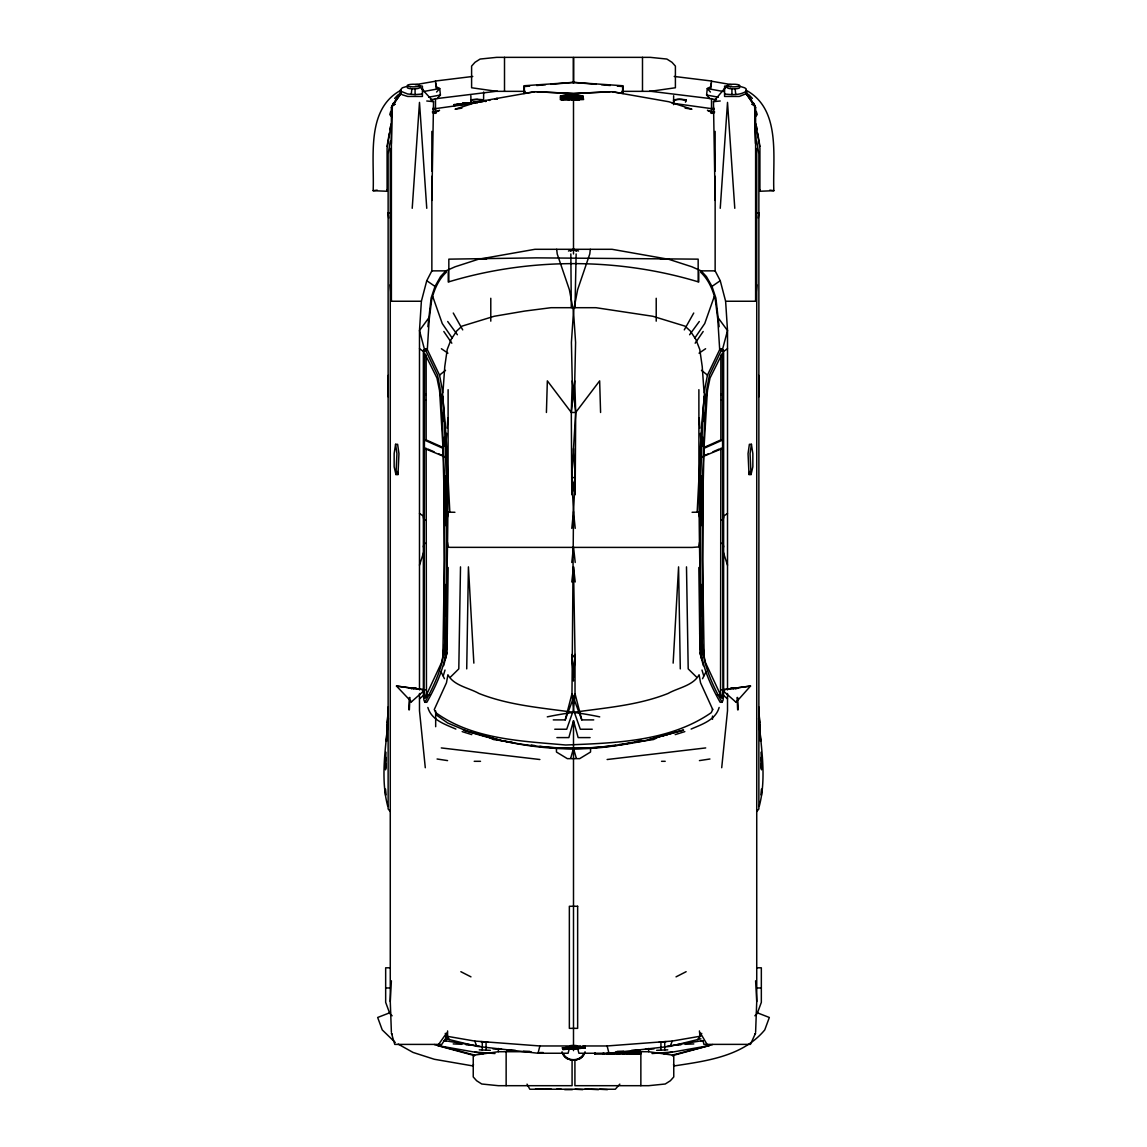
<?xml version="1.0" encoding="UTF-8"?>
<svg xmlns="http://www.w3.org/2000/svg" width="1147" height="1147" viewBox="0 0 1147 1147"><rect width="100%" height="100%" fill="white"/><g stroke="black" fill="none" stroke-linecap="round" stroke-linejoin="round"><path stroke-width="1.5" d="M390.267 811.589L388.13 808.936L388.13 153.956L390.295 141.138M423.372 546.933L423.372 352.76L423.817 349.735L426.856 348.659L439.545 375.112L442.025 388.087L444.047 411.271L446.427 482.242L446.341 633.23C448.663 658.177 438.914 680.859 426.856 702.294L424.863 702.294L423.917 700.071L423.372 693.849L423.372 546.933L424.017 543.363L426.024 543.363M711.513 109.051L711.513 98.542M703.641 447.602L720.846 439.932L720.846 356.961M704.215 396.79L706.208 396.79L710.036 378.037L722.424 353.147L723.011 689.877L721.965 697.935L718.768 694.953L716.775 694.953M723.628 517.512L723.628 352.76L723.183 349.735L720.144 348.659L707.455 375.112L704.975 388.087L702.953 411.271L700.573 482.242L700.659 633.23C698.337 658.177 708.086 680.859 720.144 702.294L722.137 702.294L723.083 700.071L723.628 693.849L723.628 517.512L722.882 520.107L720.875 520.107M470.973 101.538L470.858 95.746M480.98 101.581L483.489 101.251L483.346 99.975M673.561 104.664L673.647 95.746M673.762 101.538L673.576 100.119M685.447 102.169L686.135 99.975M692.085 512.279L697.161 512.193L698.924 478.141L698.881 389.679M700.459 457.696L700.459 446.527L702.15 445.538L702.538 436.95M758.87 212.797L756.733 212.955L758.87 212.797L758.325 218.102M758.741 396.905L758.87 375.442M392.346 105.854L395.156 104.105L392.36 105.696L391.385 143.619M454.915 512.279L449.839 512.193L448.076 478.141L448.119 389.679M407.687 86.154L402.31 87.803L400.332 90.068L400.833 91.244L407.687 93.997L415.056 94.599L415.099 88.835A6.208 1.319 0 0 0 419.487 87.229M700.846 525.828L701.376 476.091M445.81 615.953L446.154 584.282M448.147 567.507L447.043 652.614L445.151 659.769L446.326 649.948C445.495 564.711 452.434 478.743 442.197 393.937M431.86 200.395L433.537 101.667L418.856 85.695L422.411 86.154L422.411 96.448L407.687 96.448L402.31 94.785L400.833 93.696L400.833 91.359L391.385 107.431L391.385 301.245L421.379 301.245L426.756 280.7L431.86 270.864L431.86 176.294M460.506 566.862L458.8 668.887L450.656 676.902M466.714 668.887L468.42 566.862L473.854 663.124M483.69 92.004L483.561 100.176A6.38 0.76 0.2 0 0 477.195 99.388L472.664 99.832L470.786 101.094M572.038 656.83L573.5 681.031M556.696 249.3L557.213 253.96L569.371 289.689L573.5 311.439L575.593 342.437L574.747 380.861L575.694 412.476L575.264 477.582L573.5 511.634L571.98 693.691L573.5 709.893L580.296 729.234L592.239 729.234M424.863 702.294C436.921 680.859 446.67 658.177 444.348 633.23L444.419 482.242L442.039 411.271L440.032 388.087L437.537 375.112L424.863 348.659M575.005 307.697L576.138 253.96M392.346 105.223L400.833 93.696L391.385 107.431M707.384 391.07L704.143 445.538L703.197 483.116L702.566 559.65L704.143 656.6L705.563 662.794L721.965 697.935M546.416 412.476L547.348 380.861L571.306 412.476L571.794 494.715L575.264 477.582L573.5 448.549M600.584 412.476L599.652 380.861L575.694 412.476L571.306 412.476L572.253 380.861L571.407 342.437L573.5 311.439L577.629 289.689L589.787 253.96L590.304 249.3M754.654 105.223L755.615 143.619L754.654 105.223L751.844 104.105L754.654 105.71L746.167 93.696L746.167 91.359L755.615 107.431L755.615 301.245L725.621 301.245L720.244 280.7L715.14 270.864L715.14 176.294M746.095 90.24C781.394 109.295 772.49 157.454 773.838 190.689L759.916 191.262L759.959 189.972M755.615 1031.985L756.733 1001.546L756.733 148.379M570.833 98.699L572.611 96.334L573.328 96.979L572.152 96.506L570.833 98.699L572.382 96.965L574.532 98.8L578.92 97.352L582.633 97.552L578.432 97.552L582.518 97.552L579.335 98.642L578.016 97.323L575.493 97.395L573.572 99.316L576.941 98.957L576.683 98.241L573.6 99.861L576.898 99.574L576.683 98.241M572.84 100.162L572.984 96.262M572.998 94.068C575.292 97.954 571.134 95.803 571.134 98.699M386.338 741.163L388.245 706.867M386.654 740.518L388.245 709.778M385.32 768.175L385.951 752.217M385.492 769.823L385.994 757.421M386.797 740.059L388.073 715.284M385.779 768.92L385.98 763.73M386.897 740.819L387.084 734.912M408.805 709.735L409.35 697.462M409.35 709.807L409.909 697.534M447.301 632.972L446.326 649.948M703.24 421.508L703.627 412.92M442.785 396.79L440.792 396.79L436.964 378.037L424.576 353.147L423.989 689.877L425.035 697.935L441.437 662.794L442.857 656.6L444.434 559.65L443.803 483.116L442.857 445.538L439.616 391.07M444.936 654.822L445.108 651.252M761.207 794.613L761.45 789.107M761.422 795.43L761.665 790.484M391.385 1031.985L390.267 1001.546L391.385 980.8M673.146 663.124L678.58 566.862L680.286 668.887M698.924 478.141L698.853 494.859M421.379 301.245L419.487 330.565L419.487 689.935M554.761 729.234L566.704 729.234L573.5 709.893L575.02 693.691L575.02 654.464L573.5 656.772L571.98 654.464L573.5 677.576L575.02 654.464L573.5 566.862L571.794 581.973M412.217 208.295L419.487 102.413L426.756 208.295M446.283 438.713L446.699 433.337M720.244 208.295L727.513 102.413L734.783 208.295M755.615 301.245L756.733 284.743M442.928 392.804L444.778 366.495L447.23 349.448L451.115 339.483L456.678 331.01L461.997 326.135L494.199 316.271L524.853 311.052L551.047 307.697L595.953 307.697L652.801 316.271L685.003 326.135L690.322 331.01L695.885 339.483L699.77 349.448L702.222 366.495L704.072 392.804M447.101 428.161L447.918 417.823M704.53 401.679L704.817 398.152M387.227 722.409L388.202 711.398M387.227 728.46L387.901 720.775M573.5 677.576L574.962 656.83M720.531 695.254L720.846 448.291L722.854 448.291L700.1 457.696M388.03 716.904L388.274 714.237M387.858 722.409L388.231 717.233M387.758 725.592L388.231 720.359M386.525 739.944L387.127 733.406M387.571 728.517L388.26 721.191M386.869 739.772L387.184 736.302M387.973 727.442L388.26 724.388M427.874 326.709L431.129 298.005L435.014 286.406L440.591 276.556L445.896 270.864L455.087 266.792L478.113 259.337L534.946 249.3L612.054 249.3L668.887 259.337L691.913 266.792L701.104 270.864L706.409 276.556L711.986 286.406L715.871 298.005L719.126 326.709M716.459 99.76L709.735 98.527L706.595 95.029L707.269 88.548L710.968 86.584L711.527 81.021L674.221 76.448M448.147 494.859L448.076 478.141M711.498 81.208L731.714 84.72M571.794 528.351L573.5 511.634L571.736 477.582L575.694 412.476L572.253 380.861M710.81 88.147L711.341 82.971M721.707 767.73L727.513 710.739L727.513 693.491M442.857 656.6L444.047 645.589M446.04 645.589L446.427 642.019M571.306 412.476L574.747 380.861M571.794 562.474L573.5 546.789L575.206 562.474M411.243 94.441L411.888 88.835A6.208 1.319 0 0 1 407.5 87.229M473.439 1064.287L473.238 1065.993L434.312 1059.269L413.035 1052.43L398.224 1044.143M474.399 1056.029L474.514 1055.025L434.297 1044.544M395.944 474.543L396.934 453.667L395.586 444.305L397.622 444.305L398.955 453.667L397.98 474.543L395.944 474.543L394.152 466.829L394.152 453.638L395.586 444.305M711.541 108.779L711.197 111.359L714.681 112.005M447.502 517.096L448.147 512.279M569.629 94.255L568.969 100.147M751.414 444.305L750.066 453.667L751.056 474.543L749.02 474.543L748.045 453.667L749.378 444.305L751.414 444.305L752.848 453.638L752.848 466.829L751.056 474.543M699.598 542.201L698.853 546.933L692.085 547.434L449.839 547.348L448.147 546.933L447.402 542.201M387.041 146.386L389.32 133.038M389.894 129.711L390.467 126.371M391.299 123.446L387.084 148.078L387.084 191.262L373.162 190.689C374.51 157.454 365.606 109.295 400.905 90.24M704.803 393.937C694.566 478.743 701.505 564.711 700.674 649.948L701.849 659.769L699.957 652.614L698.853 567.507M749.02 474.543L749.737 471.46M446.097 1038.781L476.794 1046.336L538.029 1053.247L539.879 1045.964L580.583 1045.964M569.973 1045.964L568.109 1053.247L538.029 1053.247M553.27 719.9L565.213 719.9L571.98 693.691L581.787 719.9L593.73 719.9M443.66 665.676L447.043 652.614M485.611 100.993L483.604 101.122L485.826 100.506M485.195 101.51L486.027 101.395L485.095 100.592M722.08 351.054L727.513 330.565L725.621 301.245M590.088 737.593L578.145 737.593L573.5 720.689L568.855 737.593L556.912 737.593M570.676 758.267L573.5 748.446L576.324 758.267M390.74 111.388L389.779 114.614L391.787 116.822M392.188 106.542L393.163 103.302M443.244 675.884L445.022 670.034M419.487 565.184L423.773 551.922M388.389 718.395C385.808 747.184 380.245 778.067 387.772 806.398M714.28 296.471L704.731 323.554L694.881 337.949M571.306 97.71C573.801 99.23 571.005 95.99 572.439 98.8M566.202 98.054L568.64 98.155L566.747 98.642L568.668 97.509L566.231 98.069L567.321 97.524M565.213 719.9L575.02 693.691L581.787 719.9M584.038 1045.964L607.121 1045.964L608.971 1053.247L670.206 1046.336L672.228 1041.06L700.817 1036.128M565.987 98.628C564.984 96.979 567.278 99.072 564.424 98.671C564.898 96.248 565.915 98.355 564.424 98.671M565.786 98.527L564.883 97.997M759.228 806.398C766.755 778.067 761.192 747.184 758.611 718.395M723.198 91.645L724.589 88.563L728.144 85.695L724.589 86.154L724.589 96.448L739.313 96.448L746.167 93.696L755.615 107.431M572.754 1047.168C576.468 1048.731 572.425 1046.308 569.055 1047.512M572.697 1048.946L572.31 1047.412L574.461 1047.039L571.106 1047.842L585.242 1046.365L562.044 1047.914L574.231 1047.498L562.991 1047.885L564.654 1047.784M722.137 348.659L709.463 375.112L706.968 388.087L704.961 411.271L702.581 482.242L702.652 633.23C700.33 658.177 710.079 680.859 722.137 702.294M719.14 707.455C715.57 720.115 701.864 724.345 691.139 729.062M673.576 101.094C676.673 98.384 682.58 98.986 686.135 100.85M702.552 678.709L706.122 671.525M574.016 99.617L575.378 97.524L578.016 97.323M568.338 97.567L566.231 97.538M684.286 329.877L693.734 313.031M563.55 97.753L562.446 99.932L564.209 97.81L561.858 98.025M563.564 98.284L561.715 99.861L564.009 97.28M577.572 99.703L577.586 98.929L578.446 99.861A2.251 1.047 -0.4 0 0 579.321 99.732C575.264 97.352 585.013 97.438 581.572 98.37A7.011 3.269 -0.4 0 1 579.923 98.527L577.328 99.76L579.479 99.56L578.332 98.025L579.307 99.201A2.251 1.047 -0.4 0 1 578.432 99.33L577.328 99.23M754.654 1034.565L755.615 1033.031L750.439 1044.372L703.914 1044.372L703.097 1040.931M695.168 343.211L703.183 331.497M438.613 1044.401L446.613 1033.031M697.62 1039.583L700.387 1036.114M699.813 1036.114L701.763 1033.375M689.605 334.752L699.297 321.504M428.706 318.02L419.487 330.565L424.92 351.054M413.537 688.989L414.311 688.186A2.065 2.05 -90 0 1 416.418 688.186L417.193 688.989M729.807 688.989L730.582 688.186A2.065 2.05 -90 0 1 732.689 688.186L733.463 688.989M735.026 688.989L737.908 688.186M583.78 1053.706C579.737 1061.678 567.263 1061.678 563.22 1053.706M584.138 1053.921C579.952 1062.165 567.048 1062.165 562.862 1053.921M756.733 811.589L758.87 808.936L758.87 153.956L756.705 141.138M570.575 97.294L568.295 99.975L570.575 97.825L568.869 97.481M573.328 96.448L574.518 98.255L573.715 99.302M466.456 103.029L466.714 103.918L464.592 103.603L470.256 102.843L462.815 102.843L466.643 103.373L465.108 103.545M464.678 103.588L470.327 103.373L462.915 103.359L465.324 103.646M715.14 200.395L713.463 101.667L724.589 88.563M619.824 1084.13L615.322 1089.234L529.814 1089.234L527.032 1084.13M736.603 701.677L750.525 686.049L722.108 689.892L735.542 701.806L736.646 701.663L735.557 701.806M436.591 92.047L439.731 88.548L436.032 86.584L435.473 81.021L472.779 76.448M430.541 99.76L437.265 98.527L440.405 95.029L439.731 88.548L424.591 91.33M755.213 116.822L757.221 114.614L756.26 111.388M394.611 98.456L397.98 94.9M568.869 98.785L570.26 97.438M568.754 99.345L570.26 97.968M425.809 349.735L426.856 348.659M582.518 97.552L581.572 97.839A7.011 3.269 -0.4 0 1 579.923 97.997L579.063 97.997L582.518 98.097M754.869 1015.769L757.235 1013.504L761.336 1002.363L761.336 967.81L756.733 967.81M566.001 97.724L565.815 98.757M446.355 272.183C438.441 279.596 433.982 289.933 431.602 300.342L429.222 319.282L427.315 349.591L425.308 349.591M565.586 98.527L564.424 98.14L565.127 97.982M411.458 701.806L424.892 689.892L396.475 686.049L411.429 701.806L410.425 701.663M419.487 698.838L424.189 694.853M425.035 697.935L428.232 694.953L430.225 694.953M467.474 103.459C466.471 104.305 475.518 102.642 467.976 103.402M561.743 97.495L563.22 97.638M439.545 375.112L445.509 370.352M373.162 190.689L377.177 190.144M568.797 98.069L570.575 97.825M570.676 251.265L573.5 249.3L578.532 251.021M711.986 286.406L720.244 280.7M723.097 351.742L727.513 348.702M723.097 516.494L727.513 513.455M699.053 353.176L705.606 348.731M458.857 104.348L464.377 103.66L458.829 104.334L463.388 103.746L459.359 104.506L463.388 104.105L462.599 104.277M704.143 445.538L701.434 445.954M489.869 100.391L489.224 100.377M473.008 103.158L471.618 102.685L473.926 102.427C468.234 102.786 486.357 99.975 473.138 102.9M563.22 98.284L562.087 98.04L562.833 97.638M580.396 1046.724C582.561 1047.985 577.428 1046.537 581.185 1047.182M676.042 976.857L686.135 971.695M571.306 98.14L572.382 98.198M574.145 99.66L576.755 98.886M656.701 737.98L653.489 739.543L634.606 742.295M581.572 1046.681L583.909 1046.853L581.615 1047.268M573.744 99.775L575.378 98.054L578.016 97.853M453.94 104.649L455.933 104.735L453.71 105.553L456.047 105.237L453.94 104.649L458.169 104.133L453.696 105.567L456.95 105.151L455.13 104.951M458.126 104.721L453.997 105.194M567.292 1048.157L565.786 1048.1L568.683 1047.541M494.916 99.316L497.11 98.456M577.17 1046.738L576.927 1046.781M575.02 1047.111L577.558 1047.283M704.072 448.291L722.854 439.932L720.846 439.932M705.032 455.345L708.186 453.925M712.932 451.818L719.269 448.993M473.84 102.097C485.755 101.839 470.37 101.366 475.087 102.771M473.783 102.7L477.51 102.441L476.593 102.628M573.314 1047.197L574.446 1047.67L574.188 1046.91L570.202 1047.469M409.092 688.186L412.547 687.971M579.421 1047.383C571.077 1048.186 584.956 1046.781 576.798 1046.967M460.621 103.947L463.073 103.746M462.714 104.176L459.359 104.506M573.056 1047.828L574.332 1047.698M456.993 104.262L458.112 104.119M390.424 1012.514L377.664 1017.475L382.238 1029.906L395.256 1042.494M482.959 101.653L480.564 101.452L483.489 101.251M583.192 1047.082L583.866 1046.265L582.447 1046.465M750.525 686.049L722.108 689.892M482.959 101.094L479.948 101.251L480.994 101.725M568.468 251.021L573.5 249.3L576.324 251.265M480.765 101.237L479.991 101.524M564.295 1048.415L563.019 1048.458L572.31 1047.985M712.703 1044.544L673.762 1055.283L648.643 1051.713L615.91 1051.713M667.583 734.395L648.872 739.7L683.598 730.051L661.202 736.274M675.225 734.61L684.831 731.614M579.35 1046.795L577.443 1046.867M571.063 1047.842L572.009 1047.053L566.618 1048.086M582.059 1047.168L583.551 1046.867M575.063 1047.698L577.529 1047.297M467.403 102.929L471.36 102.728L467.904 102.843M459.388 103.976L461.911 103.646M574.231 98.284L571.392 99.76L574.303 98.757M670.206 1046.336L700.903 1038.781M697.161 512.193L698.853 511.791M641.101 740.288C582.418 755.973 520.48 748.891 463.402 730.051L498.128 739.7L486.041 736.489M462.37 104.477L463.46 104.291L460.678 104.52M578.575 1047.44L577.615 1046.939M565.27 1048.344L563.091 1047.871L566.976 1047.627M563.206 1048.444L566.69 1047.541L563.163 1047.871M483.489 1053.677L437.48 1045.562L473.238 1055.283L498.357 1051.713L531.09 1051.713M495.991 99.201L497.21 99.029M547.291 716.861C587.422 708.301 629.431 708.774 668.07 693.462C678.135 687.741 693.046 685.806 699.097 674.78L700.53 682.766L712.731 709.534L711.24 712.674C669.346 741.736 614.849 743.012 565.686 745.005C521.713 741.034 472.922 739.528 435.76 712.674L434.269 709.534L446.47 682.766L447.904 674.78C453.954 685.806 468.865 687.741 478.93 693.462C517.569 708.774 559.578 708.301 599.709 716.861M663.511 1053.677L709.52 1045.562L672.486 1055.025L672.601 1056.029M432.949 108.994L471.259 103.631M432.319 112.005L435.803 111.359L435.459 108.779M562.89 98.198L564.209 97.81M415.286 84.72L435.502 81.208M428.634 97.194L440.405 95.029M560.482 95.947L571.851 93.839L582.891 96.004L583.579 99.56L562.145 100.147L560.324 99.631L560.482 95.947L571.636 94.828L582.891 96.004M566.589 96.119L560.482 97.237L571.65 96.133L582.905 97.294L576.411 96.033M572.84 96.749L574.575 98.212M567.421 98.097L568.338 98.097M572.826 1047.326L570.231 1047.397M577.916 1046.896L578.69 1046.867M572.84 97.28L574.575 98.742M571.909 1047.641L568.797 1047.942L572.453 1047.713M582.289 1046.58L583.866 1047.082L583.25 1046.551M702.839 1040.601L666.937 1046.279M462.528 103.746L463.245 104.348M648.987 739.786C599.207 750.927 547.793 750.927 498.013 739.786M461.897 108.133L455.087 109.209L478.113 101.753L534.946 91.717L573.256 93.524L610.075 91.76M523.878 93.423L534.989 91.731M699.426 760.604L709.921 758.999M479.589 102.255L478.729 101.739L480.278 101.667M615.71 745.048C590.619 749.034 565.07 749.608 539.879 746.296M619.151 744.546L631.165 742.797M477.095 102.642C481.625 101.725 467.388 102.872 473.324 103.058M495.561 99.187L497.167 99L494.773 98.814M466.714 103.918L465.18 104.09M572.539 1047.082L571.292 1047.24L572.038 1047.756M576.267 1045.505L570.733 1045.505M485.167 101.137L485.898 101.036M576.64 1060.201L570.36 1060.201M422.411 93.997L415.056 94.599M724.589 93.997C731.7 94.771 739.973 95.473 746.167 91.244L746.167 88.892L744.69 87.803L739.313 86.154M705.706 747.93L607.121 759.515M461.237 104.692L458.929 104.32M437.265 98.527L497.425 91.158M572.009 1047.053L571.278 1047.254M497.138 98.484L495.733 98.728L497.411 98.914M568.955 1047.985L568.711 1047.311L571.866 1047.068L568.883 1047.283L569.313 1049.132M566.503 1048.028L567.349 1047.957M577.959 1047.483L577.658 1047.526M574.231 1047.498L571.392 1047.813M582.332 1047.168L583.206 1047.068M567.321 1047.369L564.697 1048.372M583.823 1047.082L582.69 1046.551M580.712 1046.738L580.454 1046.752M575.98 1047.268L576.066 1048.716L576.081 1047.211C574.618 1046.738 578.432 1048.702 573.758 1047.082M713.463 101.667L720.244 100.993M529.656 86.111L524.365 86.555L524.365 93.294M536.71 85.509L545.528 84.763M550.818 84.319L573.744 82.383L623.122 85.767L623.122 93.481M573.858 1048.888L585.185 1047.985L585.099 1046.551L562.733 1048.028L562.819 1049.462L573.858 1048.888L573.758 1047.44M480.335 102.198L478.887 102.269L479.518 101.725M607.121 1045.964L672.228 1041.06M659.267 1042.006L666.12 1041.619M680.931 1044.802L674.293 1045.204M693.792 1043.913L685.074 1044.315M623.552 1051.182L617.229 1051.412M654.005 1048.888L645.288 1049.304M640.126 1050.05L631.409 1050.451M656.629 1050.351L667.769 1049.849M651.983 1053.548L672.128 1052.028M562.819 1049.462L585.185 1047.985M575.364 1047.655L576.138 1047.612M577.185 1046.967L576.669 1046.81M415.099 88.835L411.888 88.835M739.5 87.229A6.208 1.319 0 0 1 735.112 88.835L731.901 88.835A6.208 1.319 0 0 1 727.513 87.229M448.835 281.617L448.835 259.15L536.796 257.86L698.165 259.15L698.165 281.617M536.925 91.76L573.744 93.524L612.011 91.731L668.887 101.753L691.913 109.209L685.103 108.133M525.211 91.344L496.723 91.344L471.603 87.76L471.603 66.096L475.016 62.296L480.12 59.056L496.723 57.35L573.285 57.35L573.285 83.172M621.789 91.344L650.277 91.344L675.397 87.76L675.397 66.096L671.984 62.296L666.88 59.056L650.277 57.35L573.715 57.35L573.715 83.172M433.251 113.295L436.046 113.295M710.954 113.295L713.749 113.295M479.518 259.05L486.6 259.05M660.4 259.05L667.482 259.05M431.86 270.864L445.896 270.864M701.104 270.864L715.14 270.864M721.692 349.591L719.685 349.591L717.778 319.282L715.398 300.342C713.018 289.933 708.559 279.596 700.645 272.183M424.146 355.183L426.154 355.183M720.846 355.183L722.854 355.183M424.146 394.511L426.154 394.511M720.846 394.511L722.854 394.511M424.146 399.959L426.154 399.959M720.846 399.959L722.854 399.959M443.359 447.602L426.154 439.932L424.146 439.932L442.928 448.291M445.566 445.954L442.857 445.538M426.125 520.107L424.118 520.107L423.372 517.512M720.976 543.363L722.983 543.363L723.628 546.933M734.453 687.971L736.861 687.899M474.213 761.307L480.507 761.307M661.547 761.307L665.203 761.307M390.267 967.81L385.664 967.81L385.664 1002.363L389.765 1013.504L392.131 1015.769M385.679 987.968L390.267 987.968M756.733 987.968L761.321 987.968M445.036 1040.644L446.341 1040.644M700.659 1040.644L701.964 1040.644M480.88 1041.619L487.733 1042.006M461.926 1044.315L453.208 1043.913M472.707 1045.204L466.069 1044.802M501.712 1049.304L492.995 1048.888M479.231 1049.849L490.371 1050.351M515.591 1050.451L506.874 1050.05M529.771 1051.412L523.448 1051.182M539.879 1052.545L543.234 1052.545M629.617 1053.247L618.763 1053.247L618.763 1054.079L629.617 1054.079L629.617 1053.247L629.531 1054.079M640.686 1053.247L634.563 1053.247L634.563 1054.079L640.686 1054.079L640.585 1053.247M564.682 1089.65L572.353 1089.65M582.733 1089.65L575.134 1089.234M598.519 1089.65L590.633 1089.234M607.423 1089.65L599.652 1089.234M388.13 212.926L390.267 212.955L388.13 212.797L388.675 218.102M424.892 689.892L396.475 686.049M769.823 190.144L773.838 190.689M446.183 1036.128L474.772 1041.06L539.879 1045.964M480.063 1046.279L444.161 1040.601M474.872 1052.028L495.017 1053.548M596.182 84.319L573.256 82.383L523.878 85.767L523.878 93.481M601.472 84.763L610.29 85.509M617.344 86.111L622.635 86.555L622.635 93.294M426.756 100.993L433.537 101.667M699.971 1036.271L699.426 1030.938M539.879 759.515L441.294 747.93M649.575 91.158L709.735 98.527M672.214 103.173L714.051 108.994M410.139 687.899L411.974 688.989M512.394 742.295L493.511 739.543L490.299 737.98M531.29 745.048L534.717 745.55M437.079 758.999L447.574 760.604M612.068 91.731L623.122 93.423M722.409 91.33L707.269 88.548L710.409 92.047M706.595 95.029L718.366 97.194M448.147 511.791L449.839 512.193M479.417 734.395L485.683 736.36M462.169 731.614L471.775 734.61M579.049 98.642L578.92 98.814M446.613 1036.114L447.574 1036.228L447.574 1030.938M756.576 1012.514L769.336 1017.475L764.762 1029.906C742.568 1056.645 705.907 1061.032 673.762 1065.993L673.561 1064.287M467.044 731.126L447.588 722.954L435.674 714.495M455.861 729.062C445.136 724.345 431.43 720.115 427.86 707.455M427.731 448.993L434.068 451.818M438.814 453.925L441.968 455.345M460.865 971.695L470.958 976.857M446.9 457.696L424.146 448.291L426.154 448.291L426.469 695.254M441.394 348.731L447.947 353.176M426.756 280.7L435.014 286.406M419.487 348.702L423.903 351.742M419.487 513.455L423.903 516.494M483.346 100.85L477.195 99.388A6.38 0.76 0.2 0 0 470.786 100.119M701.491 370.352L707.455 375.112M722.811 694.853L727.513 698.838M452.119 337.949L442.269 323.554L432.72 296.471M696.344 676.902L688.2 668.887L686.494 566.862M720.144 348.659L721.191 349.735M749.02 94.9L752.389 98.456M445.566 1036.931L447.129 1039.024M718.294 318.02L727.513 330.565L727.513 689.935M447.703 321.504L457.395 334.752M445.237 1033.375L447.187 1036.114M449.38 1039.583L447.043 1036.271L441.767 1044.401L394.769 1044.401L391.385 1033.031L392.346 1034.565M443.817 331.497L451.832 343.211M700.387 1033.031L707.039 1044.372M453.266 313.031L462.714 329.877M440.878 671.525L444.448 678.709M422.411 88.563L423.802 91.645M474.772 1041.06L476.794 1046.336M723.227 551.922L727.513 565.184M701.978 670.034L703.756 675.884M753.837 103.302L754.812 106.542M699.957 652.614L703.34 665.676M577.027 1045.964L578.891 1053.247L613.1 1053.247L613.287 1054.079L613.33 1053.247M397.263 471.46L397.98 474.543M756.533 126.371L757.106 129.711M757.68 133.038L759.959 146.386M755.701 123.446L759.916 148.078L759.916 191.262M698.853 512.279L699.498 517.096M735.112 88.835L735.757 94.441M573.5 566.862L575.206 581.973M702.953 645.589L704.143 656.6M700.573 642.019L700.96 645.589M435.659 82.971L436.19 88.147M573.5 511.634L575.206 528.351M425.293 767.73L419.487 710.739L419.487 693.491M758.726 714.237L758.97 716.904M758.769 717.233L759.142 722.409M758.769 720.359L759.242 725.592M758.741 721.191L759.429 728.517M759.873 733.406L760.475 739.944M758.741 724.388L759.027 727.442M759.816 736.302L760.131 739.772M758.755 706.867L760.662 741.163M758.755 709.778L760.346 740.518M758.798 711.398L759.773 722.409M758.927 715.284L760.203 740.059M759.099 720.775L759.773 728.46M699.082 417.823L699.899 428.161M700.301 433.337L700.717 438.713M442.183 398.152L442.47 401.679M576.439 95.33L576.697 100.176M390.267 284.743L391.385 301.245M573.959 1047.369L574.059 1048.802M700.674 649.948L699.699 632.972M755.615 980.8L756.733 1001.546M385.55 789.107L385.793 794.613M385.335 790.484L385.578 795.43M701.892 651.252L702.064 654.822M443.373 412.92L443.76 421.508M444.463 436.95L444.85 445.538L446.541 446.527L446.541 457.696M737.65 697.462L738.195 709.735M737.091 697.534L737.65 709.807M761.049 752.217L761.68 768.175M761.006 757.421L761.508 769.823M759.916 734.912L760.103 740.819M761.02 763.73L761.221 768.92M387.041 189.972L387.084 191.262M571.306 307.697L570.848 253.96M445.624 476.091L446.154 525.828M700.846 584.282L701.19 615.953M731.901 88.835L731.944 94.599M571.851 93.839L571.851 95.144M571.636 94.828L571.65 96.133M567.048 97.423L567.005 98.613M388.13 375.442L388.26 396.905M435.487 98.542L435.487 109.051M715.14 131.375L715.14 171.118M713.463 107.13L713.463 112.478M712.502 708.846L712.502 709.864M712.502 716.086L712.502 719.298M698.752 271.466L698.752 282.004C617.903 257.502 529.097 257.502 448.248 282.004L448.248 271.466M673.762 1055.283L673.762 1076.947L670.35 1080.761L665.246 1084.001L648.643 1085.693L574.919 1085.693L574.919 1059.871M664.73 1041.72L664.73 1050.079M660.93 1042.006L660.93 1050.351M656.213 298.277L656.213 321.16M648.643 1048.444L648.643 1051.713M642.492 57.35L642.492 91.344M640.858 1051.713L640.858 1085.693M639.582 1053.247L639.381 1054.079M637.961 1053.247L637.961 1054.079M637.847 1053.247L637.847 1054.079M637.331 1053.247L637.331 1054.079M636.829 1053.247L636.829 1054.079M636.169 1053.247L636.169 1054.079M635.065 1053.247L635.065 1054.079M633.976 1053.247L633.976 1054.079M632.829 1053.247L632.829 1054.079M632.298 1053.247L632.298 1054.079M631.065 1053.247L631.122 1054.079M630.764 1053.247L630.764 1054.079M630.621 1053.247L630.621 1054.079M627.567 1053.247L627.524 1054.079M626.85 1053.247L626.85 1054.079M624.498 1053.247L624.498 1054.079M623.452 1053.247L623.452 1054.079M623.165 1053.247L623.122 1054.079M622.807 1053.247L622.878 1054.079M619.538 1053.247L619.538 1054.079M617.315 1053.247L617.315 1054.079M616.943 1053.247L616.943 1054.079M614.52 1053.247L614.52 1054.079M614.089 1054.079L614.061 1053.247L618.075 1053.247L618.075 1054.079L594.877 1054.079L594.877 1053.247M612.871 1053.247L613.028 1054.079M612.77 1053.247L612.77 1054.079M612.025 1053.247L612.082 1054.079M611.824 1053.247L611.824 1054.079M611.38 1053.247L611.294 1054.079M610.29 1053.247L610.405 1054.079M609.774 1053.247L609.774 1054.079M609.272 1053.247L609.272 1054.079M608.613 1053.247L608.613 1054.079M607.91 1053.247L607.91 1054.079M607.523 1053.247L607.423 1054.079M607.265 1053.247L607.193 1054.079M607.007 1053.247L607.007 1054.079M603.809 1053.247L603.852 1054.079M603.695 1053.247L603.695 1054.079M603.007 1053.247L603.007 1054.079M595.336 1053.247L595.336 1054.079M595.15 1053.247L595.15 1054.079M590.547 747.744L590.547 752.031L579.665 758.654L567.335 758.654L556.453 752.031L556.453 747.744M589.515 1089.234L584.855 1089.234M573.5 99.961L573.5 253.96M573.5 720.689L573.5 1050.638M572.081 1059.871L572.081 1085.693L498.357 1085.693L481.754 1084.001L476.65 1080.761L473.238 1076.947L473.238 1055.283M561.256 1089.234L556.596 1089.234M551.406 1089.234L544.624 1089.234M543.592 1089.234L535.362 1089.234M506.142 1051.713L506.142 1085.693M504.508 57.35L504.508 91.344M498.357 1048.444L498.357 1051.713M490.787 298.277L490.787 321.16M486.07 1042.006L486.07 1050.351M482.27 1041.72L482.27 1050.079M435.674 710.968L435.674 726.711M433.537 107.13L433.537 112.478M431.86 131.375L431.86 171.118M426.154 356.961L426.154 439.932M390.267 148.379L390.267 1001.546M585.07 1051.756A11.929 11.929 0 0 1 579.522 1059.011M567.593 1059.011A11.929 11.929 0 0 1 562.03 1051.756M673.791 100.319A6.38 0.76 0.2 0 1 680.816 99.402A6.38 0.76 0.2 0 1 685.476 100.563M575.264 477.582L575.206 494.715L571.736 477.582L575.264 477.582M434.498 112.263L433.537 113.209L439.545 110.313L434.498 112.263M490.988 100.162L490.988 100.162M577.644 906.273L569.356 906.273L569.356 1028.357L577.644 1028.357L577.644 906.273M634.291 1053.247L630.104 1053.247L630.219 1054.079L634.291 1054.079L634.291 1053.247M712.502 112.263L707.455 110.313L713.463 113.209L712.502 112.263M638.936 1054.079L638.936 1053.247L638.85 1054.079M730.395 86.685A6.208 1.319 0 0 0 739.715 85.552A6.208 1.319 0 0 0 730.395 84.405A6.208 1.319 0 0 0 730.395 86.685M410.397 86.685A6.208 1.319 0 0 0 419.702 85.552A6.208 1.319 0 0 0 410.397 84.405A6.208 1.319 0 0 0 410.397 86.685"/></g></svg>
